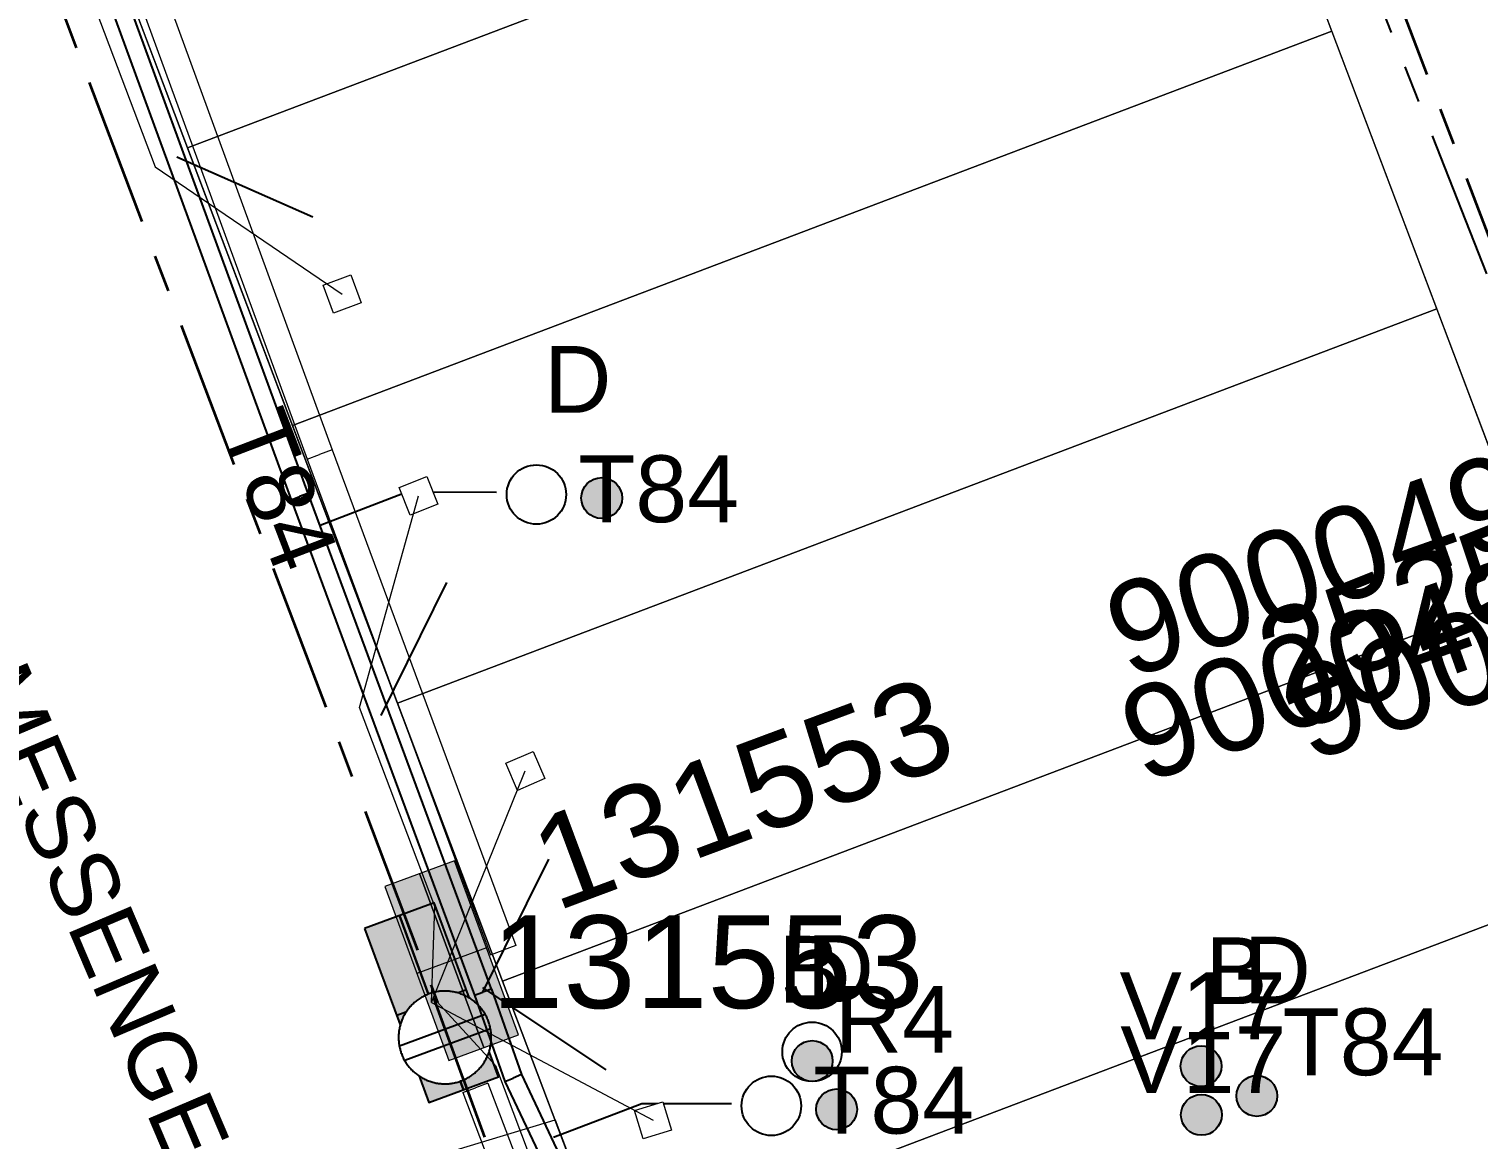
# Model space of a CAD drawing. Header units: metres. Extents: x 0 to 310918, y 0 to 6270107.
# Drawn here: x 310512.4 to 310551.44, y 6269831.33 to 6269861.25 of the extents above; entities that cross this region are included whole.
import ezdxf
from ezdxf.enums import TextEntityAlignment as Align

# ---------------------------------------------------------------- set-up
doc = ezdxf.new("R2010")
doc.units = ezdxf.units.M
doc.linetypes.add('Cable Exist UG', pattern=[7, 4, -1, 1, -1])
doc.linetypes.add('PHANTOMX2', pattern=[6.6, 3, -0.75, 0.2, -0.75, 0.2, -0.75, 0.2, -0.75])
doc.layers.get('0').update_dxf_attribs({"color": 6})
for name, color, linetype, lineweight in [('_User Miscellaneous1', 30, 'Continuous', 13), ('_User_LV_Exist', 5, 'Continuous', 35), ('Cadastre Developer_SP_NEW', 92, 'Continuous', 15), ('Cadastre Land Parcels_SP_EXT', 118, 'Continuous', 15), ('Cadastre Roads_SP_EXT', 218, 'Continuous', 15), ('Mains_LV_EXT', 163, 'Continuous', 25), ('Mains_LV_SL_EXT', 135, 'Continuous', 25), ('Services_SP_EXT', 42, 'PHANTOMX2', 20)]:
    doc.layers.add(name, color=color, linetype=linetype, lineweight=lineweight)
doc.layers.add('_User Miscellaneous10', color=252, linetype='Continuous', lineweight=13, plot=False, transparency=0.7)
doc.layers.add('_User Miscellaneous12', color=252, linetype='Continuous', lineweight=13, plot=False, transparency=0.75)
for name, color, linetype in [('Duct_SP_EXT', 30, 'Continuous'), ('Equip_LV_EXT', 7, 'Continuous'), ('SupportsUG_SP_LV_EXT', 7, 'Continuous'), ('SupportsUG_SP_LV_SL_EXT', 7, 'Continuous'), ('Trench_SP_EXT', 7, 'Continuous')]:
    doc.layers.add(name, color=color, linetype=linetype)
doc.layers.add('Features_HIDE', color=1, linetype='Continuous', plot=False)
doc.styles.add('COLUMN_LABEL', font='arial.ttf', dxfattribs={"height": 2})
doc.styles.add('iecARIAL', font='arial.ttf', dxfattribs={"height": 2})
doc.styles.add('POLE_LABEL', font='arial.ttf', dxfattribs={"height": 2})
doc.styles.add('SL_LABEL', font='arial.ttf', dxfattribs={"height": 2})
doc.styles.get("Standard").update_dxf_attribs({"font": 'arial.ttf'})

# ---------------------------------------------------------------- blocks, each defined once
blk = doc.blocks.new('COLUMN_EXT')
blk.add_hatch(color=256).paths.add_polyline_path([(1.5, -1.5), (1.5, 1.5), (-1.5, 1.5), (-1.5, -1.5)])
blk.add_lwpolyline([(1.5, 1.5), (-1.5, 1.5), (-1.5, -1.5), (1.5, -1.5)], close=True)
at = {"flags": 1}
blk.add_attdef('Z', (-1.813, 2.351), '', height=0.2, rotation=180, dxfattribs=at)
at = {"flags": 9}
for tag, p in [('NOTES', (-1.813, 2)), ('STREETNAME', (-1.813, 1.6)), ('SUBURB', (-1.813, 1.8)), ('LOCATION', (-1.813, 1.4)), ('LEGEND', (-1.813, 1.2)), ('USAGE', (-1.813, 1)), ('STATE', (-1.813, 0.8)), ('COLUMN_TYPE', (-1.813, 0.4)), ('OWNED_BY', (-1.813, 0.6))]:
    blk.add_attdef(tag, text='', height=0.2, rotation=180, dxfattribs=at).set_placement(p, align=Align.MIDDLE_LEFT)
for tag, style, p in [('STRUCTURE_PLANT_NUMBER', 'POLE_LABEL', (-1.813, -0.031)), ('STREET_CODE', 'COLUMN_LABEL', (-1.813, 0.2))]:
    blk.add_attdef(tag, text='', height=0.2, rotation=180, dxfattribs=dict(at, style=style)).set_placement(p, align=Align.MIDDLE_LEFT)
at = {"style": 'COLUMN_LABEL', "width": 0.9, "flags": 8}
blk.add_attdef('ASSET_NUM', text='', height=2, rotation=270, dxfattribs=at).set_placement((2, -4), align=Align.MIDDLE_LEFT)
blk = doc.blocks.new('PILLAR_EXT')
blk.add_hatch(color=256).paths.add_polyline_path([(-2.5, 1), (-2.5, -1), (2.5, -1), (2.5, 1)])
for p, q in [((0, 1), (0, -1)), ((-2.5, 0), (2.5, 0))]:
    blk.add_line(p, q)
at = {"ltscale": 10}
blk.add_line((2.5, 0), (-2.5, 0), dxfattribs=at)
blk.add_lwpolyline([(-2.5, -1), (-1.25, -1), (1.25, -1), (2.5, -1), (2.5, 1), (-2.5, 1)], close=True)
at = {"width": 0.9, "flags": 8}
blk.add_attdef('ASSET_NUM', text='', height=2, rotation=90, dxfattribs=at).set_placement((-2, 4), align=Align.MIDDLE_LEFT)
for tag, p, flags in [('OWNED_BY', (0, -0.2), 9), ('STATE', (0, -0.4), 9), ('SUPPORT_TYPE', (0, -0.6), 9), ('USAGE', (0, -0.8), 9), ('LEGEND', (0, -1), 9), ('LOCATION', (0, -1.2), 9), ('NOTES', (0, -1.4), 9), ('PARENT', (0, -1.6), 9), ('STREETNAME', (0, -1.8), 9), ('SUBURB', (0, -2), 1)]:
    blk.add_attdef(tag, p, '', height=0.2, dxfattribs=dict(flags=flags))
blk = doc.blocks.new('DUCT_EXT')
blk.add_circle((0, 0.8), 0.8)
at = {"flags": 1}
blk.add_attdef('Z', (0, 0), '', height=0.2, dxfattribs=at)
at = {"flags": 9}
for tag, p in [('DUCT_CODE', (0, 0)), ('XSECT_TYPE', (0, -0.2)), ('FB_REFERENCE', (0, -0.4)), ('STATE', (0, -0.6)), ('NOTES', (0, -0.8))]:
    blk.add_attdef(tag, text='', height=0.2, dxfattribs=at).set_placement(p, align=Align.MIDDLE_LEFT)
blk = doc.blocks.new('SL_LANTERN_EXT')
at = {"flags": 9}
for tag, p in [('LRATECODE', (-7.4, 0)), ('LOUTREACHVOCAB', (-7.2, 0)), ('LOUTREACH', (-7, 0)), ('LANTNUMBER', (-6.6, 0)), ('LNEW', (-6.4, 0)), ('LMASTVOCAB', (-6.2, 0)), ('LMAST', (-6, 0)), ('LLAMPVOCAB', (-5.8, 0)), ('LLAMP', (-5.6, 0)), ('LEXIST', (-5.4, 0)), ('LCHARGE3PERCENT', (-5.2, 0)), ('LCHARGE3', (-5, 0)), ('LCHARGE2PERCENT', (-4.8, 0)), ('LCHARGE2', (-4.6, 0)), ('LCHARGE1PERCENT', (-4.4, 0)), ('LCHARGE1', (-4.2, 0)), ('LCATEGORY', (-4, 0)), ('LBRACKETVOCAB', (-3.8, 0)), ('LBRACKET', (-3.6, 0)), ('LKINGHEIGHT', (-3.4, 0)), ('CREPLACE', (-3.2, 0)), ('CREMOVE', (-3, 0)), ('CNUMBER', (-2.8, 0)), ('CNEW', (-2.6, 0)), ('CEXIST', (-2.4, 0)), ('USAGE', (-2.2, 0)), ('STATE', (-2, 0)), ('OWNED_BY', (-1.8, 0)), ('ORIENTATION', (-1.6, 0)), ('OPERATING_VOLTAGE', (-1.4, 0)), ('NO_PHASES', (-1.2, 0)), ('LANTERN_TYPE', (-1, 0)), ('LANTERN_PURPOSE', (-0.8, 0)), ('CONTROL_TYPE', (-0.6, 0)), ('CONSTRUCTED_VOLTAGE', (-0.4, 0))]:
    blk.add_attdef(tag, text='', height=0.001, rotation=270, dxfattribs=at).set_placement(p, align=Align.MIDDLE_LEFT)
at = {"style": 'SL_LABEL', "flags": 9}
blk.add_attdef('STREET_CODE', text='', height=0.001, rotation=270, dxfattribs=at).set_placement((0.001, 0), align=Align.MIDDLE_LEFT)
at = {"flags": 1}
blk.add_attdef('Z', (0, 0), '', height=0.001, rotation=270, dxfattribs=at)
at = {"width": 0.9}
blk.add_attdef('LNUMBER', text='', height=1, dxfattribs=at).set_placement((7, -1), align=Align.MIDDLE_LEFT)
at = {"flags": 9}
for tag, p in [('LREMOVE', (0, -7.6)), ('LREPLACE', (0, -7.8)), ('LTYPE', (0, -8)), ('LTYPEVOCAB', (0, -8.2)), ('LEGEND', (0, -8.4)), ('SUBURB', (0, -8.6)), ('STREETNAME', (0, -8.8)), ('LOCATION', (0, -9)), ('NOTES', (0, -9.2)), ('MAINTAINED_BY', (0, -9.863))]:
    blk.add_attdef(tag, text='', height=0.001, dxfattribs=at).set_placement(p, align=Align.MIDDLE_LEFT)
blk.add_attdef('OPERATED_BY', (0, -9.607), '', height=0.001, dxfattribs=at)
at = {"layer": 'Features_HIDE', "width": 0.9}
blk.add_attdef('ASSET_NUM', text='', height=1, dxfattribs=at).set_placement((7, 1), align=Align.MIDDLE_LEFT)
at = {"transparency": 33554651}
blk.add_wipeout([(5.688, 0), (5.061, -1.061), (4, -1.688), (2.939, -1.061), (2.313, 0), (2.939, 1.061), (4, 1.687), (5.061, 1.061)], dxfattribs=at)
for p, q in [((4, 1.687), (4, 0)), ((2.939, 1.061), (3.205, 0.795)), ((5.061, 1.061), (4.795, 0.795)), ((0, 0), (4, 0)), ((4, 0), (5.688, 0)), ((4, 0), (4, -1.688)), ((2.939, -1.061), (3.205, -0.795)), ((5.061, -1.061), (4.795, -0.795))]:
    blk.add_line(p, q)
blk.add_circle((4, 0), 1.125)
blk = doc.blocks.new('CCP_EXT')
at = {"flags": 9}
for tag, p in [('OWNED_BY', (0, -1)), ('USAGE', (0, -1.2)), ('LEGEND', (0, -1.4)), ('LIFE_SUPPORT', (0, -1.6)), ('STATE', (0, -1.8)), ('NOTES', (0, -2))]:
    blk.add_attdef(tag, text='', height=0.2, dxfattribs=at).set_placement(p, align=Align.MIDDLE_LEFT)
at = {"transparency": 33554651}
blk.add_wipeout([(0, 0.566), (0.566, 0), (0, -0.566), (-0.566, 0)], dxfattribs=at)
blk.add_lwpolyline([(-0.566, 0), (0, 0.566), (0.566, 0), (0, -0.566), (-0.566, 0)])
at = {"flags": 1}
blk.add_attdef('Z', (0, 0), '', height=0.2, dxfattribs=at)
at = {"flags": 9}
for tag, p in [('CCP_TYPE', (0, 0)), ('CONSTRUCTED_VOLTAGE', (0, -0.2)), ('NO_PHASES', (0, -0.4)), ('OPERATING_VOLTAGE', (0, -0.6)), ('ORIENTATION', (0, -0.8))]:
    blk.add_attdef(tag, text='', height=0.2, dxfattribs=at).set_placement(p, align=Align.MIDDLE_LEFT)
blk = doc.blocks.new('LV_UG_LINKS_CLOSED_EXT')
at = {"layer": 'Equip_LV_EXT'}
for tag, flags, p in [('ACTUAL_STATUS', 9, (3, -2)), ('CONSTRUCTED_VOLTAGE', 9, (3, -2.2)), ('NO_PHASES', 9, (3, -2.4)), ('OPERATING_VOLTAGE', 9, (3, -2.6)), ('ORIENTATION', 9, (3, -2.8)), ('STATE', 9, (3, -3)), ('SWITCH_TYPE', 9, (3, -3.2)), ('USAGE', 9, (3, -3.4)), ('NOTES', 9, (3, -3.6)), ('OWNED_BY', 9, (3, -3.8)), ('OPERATED_BY', 9, (3, -4)), ('MAINTAINED_BY', 9, (3, -4.2)), ('TYPE', 9, (3, -4.6)), ('NUMBER_OF_PHASES', 9, (3, -4.4)), ('Z', 1, (3, -4.8))]:
    blk.add_attdef(tag, text='', height=0.2, dxfattribs=dict(at, flags=flags)).set_placement(p, align=Align.MIDDLE_LEFT)
at = {"transparency": 33554651}
blk.add_wipeout([(4, 1.25), (3.969, 1.25), (3.939, 1.248), (3.908, 1.247), (3.877, 1.244), (3.847, 1.241), (3.817, 1.236), (3.786, 1.232), (3.756, 1.226), (3.726, 1.22), (3.696, 1.213), (3.667, 1.205), (3.637, 1.196), (3.608, 1.187), (3.579, 1.177), (3.55, 1.166), (3.522, 1.155), (3.493, 1.143), (3.466, 1.13), (3.438, 1.117), (3.411, 1.102), (3.384, 1.088), (3.357, 1.072), (3.331, 1.056), (3.306, 1.039), (3.28, 1.022), (3.255, 1.004), (3.231, 0.985), (3.207, 0.966), (3.184, 0.947), (3.161, 0.926), (3.138, 0.905), (3.116, 0.884), (3.095, 0.862), (3.074, 0.839), (3.053, 0.816), (3.034, 0.793), (3.015, 0.769), (2.996, 0.745), (2.978, 0.72), (2.961, 0.694), (2.944, 0.669), (2.928, 0.643), (2.912, 0.616), (2.898, 0.589), (2.883, 0.562), (2.87, 0.534), (2.857, 0.507), (2.845, 0.478), (2.834, 0.45), (2.823, 0.421), (2.813, 0.392), (2.804, 0.363), (2.795, 0.333), (2.787, 0.304), (2.78, 0.274), (2.774, 0.244), (2.768, 0.214), (2.764, 0.183), (2.759, 0.153), (2.756, 0.123), (2.753, 0.092), (2.752, 0.061), (2.75, 0.031), (2.75, 0), (2.75, -0.031), (2.752, -0.061), (2.753, -0.092), (2.756, -0.123), (2.759, -0.153), (2.764, -0.183), (2.768, -0.214), (2.774, -0.244), (2.78, -0.274), (2.787, -0.304), (2.795, -0.333), (2.804, -0.363), (2.813, -0.392), (2.823, -0.421), (2.834, -0.45), (2.845, -0.478), (2.857, -0.507), (2.87, -0.534), (2.883, -0.562), (2.898, -0.589), (2.912, -0.616), (2.928, -0.643), (2.944, -0.669), (2.961, -0.694), (2.978, -0.72), (2.996, -0.745), (3.015, -0.769), (3.034, -0.793), (3.053, -0.816), (3.074, -0.839), (3.095, -0.862), (3.116, -0.884), (3.138, -0.905), (3.161, -0.926), (3.184, -0.947), (3.207, -0.966), (3.231, -0.985), (3.255, -1.004), (3.28, -1.022), (3.306, -1.039), (3.331, -1.056), (3.357, -1.072), (3.384, -1.088), (3.411, -1.102), (3.438, -1.117), (3.466, -1.13), (3.493, -1.143), (3.522, -1.155), (3.55, -1.166), (3.579, -1.177), (3.608, -1.187), (3.637, -1.196), (3.667, -1.205), (3.696, -1.213), (3.726, -1.22), (3.756, -1.226), (3.786, -1.232), (3.817, -1.236), (3.847, -1.241), (3.877, -1.244), (3.908, -1.247), (3.939, -1.248), (3.969, -1.25), (4, -1.25), (4.031, -1.25), (4.061, -1.248), (4.092, -1.247), (4.123, -1.244), (4.153, -1.241), (4.183, -1.236), (4.214, -1.232), (4.244, -1.226), (4.274, -1.22), (4.304, -1.213), (4.333, -1.205), (4.363, -1.196), (4.392, -1.187), (4.421, -1.177), (4.45, -1.166), (4.478, -1.155), (4.507, -1.143), (4.534, -1.13), (4.562, -1.117), (4.589, -1.102), (4.616, -1.088), (4.643, -1.072), (4.669, -1.056), (4.694, -1.039), (4.72, -1.022), (4.745, -1.004), (4.769, -0.985), (4.793, -0.966), (4.816, -0.947), (4.839, -0.926), (4.862, -0.905), (4.884, -0.884), (4.905, -0.862), (4.926, -0.839), (4.947, -0.816), (4.966, -0.793), (4.985, -0.769), (5.004, -0.745), (5.022, -0.72), (5.039, -0.694), (5.056, -0.669), (5.072, -0.643), (5.088, -0.616), (5.102, -0.589), (5.117, -0.562), (5.13, -0.534), (5.143, -0.507), (5.155, -0.478), (5.166, -0.45), (5.177, -0.421), (5.187, -0.392), (5.196, -0.363), (5.205, -0.333), (5.213, -0.304), (5.22, -0.274), (5.226, -0.244), (5.232, -0.214), (5.236, -0.183), (5.241, -0.153), (5.244, -0.123), (5.247, -0.092), (5.248, -0.061), (5.25, -0.031), (5.25, 0), (5.25, 0.031), (5.248, 0.061), (5.247, 0.092), (5.244, 0.123), (5.241, 0.153), (5.236, 0.183), (5.232, 0.214), (5.226, 0.244), (5.22, 0.274), (5.213, 0.304), (5.205, 0.333), (5.196, 0.363), (5.187, 0.392), (5.177, 0.421), (5.166, 0.45), (5.155, 0.478), (5.143, 0.507), (5.13, 0.534), (5.117, 0.562), (5.102, 0.589), (5.088, 0.616), (5.072, 0.643), (5.056, 0.669), (5.039, 0.694), (5.022, 0.72), (5.004, 0.745), (4.985, 0.769), (4.966, 0.793), (4.947, 0.816), (4.926, 0.839), (4.905, 0.862), (4.884, 0.884), (4.862, 0.905), (4.839, 0.926), (4.816, 0.947), (4.793, 0.966), (4.769, 0.985), (4.745, 1.004), (4.72, 1.022), (4.694, 1.039), (4.669, 1.056), (4.643, 1.072), (4.616, 1.088), (4.589, 1.102), (4.562, 1.117), (4.534, 1.13), (4.507, 1.143), (4.478, 1.155), (4.45, 1.166), (4.421, 1.177), (4.392, 1.187), (4.363, 1.196), (4.333, 1.205), (4.304, 1.213), (4.274, 1.22), (4.244, 1.226), (4.214, 1.232), (4.183, 1.236), (4.153, 1.241), (4.123, 1.244), (4.092, 1.247), (4.061, 1.248), (4.031, 1.25)], dxfattribs=at).dxf.layer = 'Equip_LV_EXT'
at = {"layer": 'Equip_LV_EXT'}
for p, q in [((3.792, 1.232), (3.792, -1.232)), ((4.208, 1.232), (4.208, -1.232))]:
    blk.add_line(p, q, dxfattribs=at)
at = {"layer": 'Equip_LV_EXT', "flags": 128}
blk.add_lwpolyline([(4, 1.25), (3.969, 1.25), (3.939, 1.248), (3.908, 1.247), (3.877, 1.244), (3.847, 1.241), (3.817, 1.236), (3.786, 1.232), (3.756, 1.226), (3.726, 1.22), (3.696, 1.213), (3.667, 1.205), (3.637, 1.196), (3.608, 1.187), (3.579, 1.177), (3.55, 1.166), (3.522, 1.155), (3.493, 1.143), (3.466, 1.13), (3.438, 1.117), (3.411, 1.102), (3.384, 1.088), (3.357, 1.072), (3.331, 1.056), (3.306, 1.039), (3.28, 1.022), (3.255, 1.004), (3.231, 0.985), (3.207, 0.966), (3.184, 0.947), (3.161, 0.926), (3.138, 0.905), (3.116, 0.884), (3.095, 0.862), (3.074, 0.839), (3.053, 0.816), (3.034, 0.793), (3.015, 0.769), (2.996, 0.745), (2.978, 0.72), (2.961, 0.694), (2.944, 0.669), (2.928, 0.643), (2.912, 0.616), (2.898, 0.589), (2.883, 0.562), (2.87, 0.534), (2.857, 0.507), (2.845, 0.478), (2.834, 0.45), (2.823, 0.421), (2.813, 0.392), (2.804, 0.363), (2.795, 0.333), (2.787, 0.304), (2.78, 0.274), (2.774, 0.244), (2.768, 0.214), (2.764, 0.183), (2.759, 0.153), (2.756, 0.123), (2.753, 0.092), (2.752, 0.061), (2.75, 0.031), (2.75, 0), (2.75, -0.031), (2.752, -0.061), (2.753, -0.092), (2.756, -0.123), (2.759, -0.153), (2.764, -0.183), (2.768, -0.214), (2.774, -0.244), (2.78, -0.274), (2.787, -0.304), (2.795, -0.333), (2.804, -0.363), (2.813, -0.392), (2.823, -0.421), (2.834, -0.45), (2.845, -0.478), (2.857, -0.507), (2.87, -0.534), (2.883, -0.562), (2.898, -0.589), (2.912, -0.616), (2.928, -0.643), (2.944, -0.669), (2.961, -0.694), (2.978, -0.72), (2.996, -0.745), (3.015, -0.769), (3.034, -0.793), (3.053, -0.816), (3.074, -0.839), (3.095, -0.862), (3.116, -0.884), (3.138, -0.905), (3.161, -0.926), (3.184, -0.947), (3.207, -0.966), (3.231, -0.985), (3.255, -1.004), (3.28, -1.022), (3.306, -1.039), (3.331, -1.056), (3.357, -1.072), (3.384, -1.088), (3.411, -1.102), (3.438, -1.117), (3.466, -1.13), (3.493, -1.143), (3.522, -1.155), (3.55, -1.166), (3.579, -1.177), (3.608, -1.187), (3.637, -1.196), (3.667, -1.205), (3.696, -1.213), (3.726, -1.22), (3.756, -1.226), (3.786, -1.232), (3.817, -1.236), (3.847, -1.241), (3.877, -1.244), (3.908, -1.247), (3.939, -1.248), (3.969, -1.25), (4, -1.25), (4.031, -1.25), (4.061, -1.248), (4.092, -1.247), (4.123, -1.244), (4.153, -1.241), (4.183, -1.236), (4.214, -1.232), (4.244, -1.226), (4.274, -1.22), (4.304, -1.213), (4.333, -1.205), (4.363, -1.196), (4.392, -1.187), (4.421, -1.177), (4.45, -1.166), (4.478, -1.155), (4.507, -1.143), (4.534, -1.13), (4.562, -1.117), (4.589, -1.102), (4.616, -1.088), (4.643, -1.072), (4.669, -1.056), (4.694, -1.039), (4.72, -1.022), (4.745, -1.004), (4.769, -0.985), (4.793, -0.966), (4.816, -0.947), (4.839, -0.926), (4.862, -0.905), (4.884, -0.884), (4.905, -0.862), (4.926, -0.839), (4.947, -0.816), (4.966, -0.793), (4.985, -0.769), (5.004, -0.745), (5.022, -0.72), (5.039, -0.694), (5.056, -0.669), (5.072, -0.643), (5.088, -0.616), (5.102, -0.589), (5.117, -0.562), (5.13, -0.534), (5.143, -0.507), (5.155, -0.478), (5.166, -0.45), (5.177, -0.421), (5.187, -0.392), (5.196, -0.363), (5.205, -0.333), (5.213, -0.304), (5.22, -0.274), (5.226, -0.244), (5.232, -0.214), (5.236, -0.183), (5.241, -0.153), (5.244, -0.123), (5.247, -0.092), (5.248, -0.061), (5.25, -0.031), (5.25, 0), (5.25, 0.031), (5.248, 0.061), (5.247, 0.092), (5.244, 0.123), (5.241, 0.153), (5.236, 0.183), (5.232, 0.214), (5.226, 0.244), (5.22, 0.274), (5.213, 0.304), (5.205, 0.333), (5.196, 0.363), (5.187, 0.392), (5.177, 0.421), (5.166, 0.45), (5.155, 0.478), (5.143, 0.507), (5.13, 0.534), (5.117, 0.562), (5.102, 0.589), (5.088, 0.616), (5.072, 0.643), (5.056, 0.669), (5.039, 0.694), (5.022, 0.72), (5.004, 0.745), (4.985, 0.769), (4.966, 0.793), (4.947, 0.816), (4.926, 0.839), (4.905, 0.862), (4.884, 0.884), (4.862, 0.905), (4.839, 0.926), (4.816, 0.947), (4.793, 0.966), (4.769, 0.985), (4.745, 1.004), (4.72, 1.022), (4.694, 1.039), (4.669, 1.056), (4.643, 1.072), (4.616, 1.088), (4.589, 1.102), (4.562, 1.117), (4.534, 1.13), (4.507, 1.143), (4.478, 1.155), (4.45, 1.166), (4.421, 1.177), (4.392, 1.187), (4.363, 1.196), (4.333, 1.205), (4.304, 1.213), (4.274, 1.22), (4.244, 1.226), (4.214, 1.232), (4.183, 1.236), (4.153, 1.241), (4.123, 1.244), (4.092, 1.247), (4.061, 1.248), (4.031, 1.25)], close=True, dxfattribs=at)
blk = doc.blocks.new('CABLE_LARGE_EXT')
h = blk.add_hatch(color=256)
edge = h.paths.add_edge_path()
edge.add_arc((0, 0.55), 0.55, 0, 360)
blk.add_circle((0, 0.55), 0.55)
at = {"flags": 1}
blk.add_attdef('Z', (0, 0), '', height=0.2, dxfattribs=at)
at = {"flags": 9}
for tag, p in [('COND_CODE', (0, 0)), ('STATE', (0, -0.4)), ('FB_REFERENCE', (0, -0.2)), ('XSECT_SIZE', (0, -0.6)), ('NOTES', (0, -0.8))]:
    blk.add_attdef(tag, text='', height=0.2, dxfattribs=at).set_placement(p, align=Align.MIDDLE_LEFT)
blk = doc.blocks.new('*U400')
at = {"width": 0.9}
blk.add_attdef('LNUMBER', text='', height=1, rotation=20.5561, dxfattribs=at).set_placement((6.905, 1.522), align=Align.MIDDLE_LEFT)
at = {"flags": 9}
for tag, p in [('LRATECODE', (-7.4, 0)), ('LOUTREACHVOCAB', (-7.2, 0)), ('LOUTREACH', (-7, 0)), ('LANTNUMBER', (-6.6, 0)), ('LNEW', (-6.4, 0)), ('LMASTVOCAB', (-6.2, 0)), ('LMAST', (-6, 0)), ('LLAMPVOCAB', (-5.8, 0)), ('LLAMP', (-5.6, 0)), ('LEXIST', (-5.4, 0)), ('LCHARGE3PERCENT', (-5.2, 0)), ('LCHARGE3', (-5, 0)), ('LCHARGE2PERCENT', (-4.8, 0)), ('LCHARGE2', (-4.6, 0)), ('LCHARGE1PERCENT', (-4.4, 0)), ('LCHARGE1', (-4.2, 0)), ('LCATEGORY', (-4, 0)), ('LBRACKETVOCAB', (-3.8, 0)), ('LBRACKET', (-3.6, 0)), ('LKINGHEIGHT', (-3.4, 0)), ('CREPLACE', (-3.2, 0)), ('CREMOVE', (-3, 0)), ('CNUMBER', (-2.8, 0)), ('CNEW', (-2.6, 0)), ('CEXIST', (-2.4, 0)), ('USAGE', (-2.2, 0)), ('STATE', (-2, 0)), ('OWNED_BY', (-1.8, 0)), ('ORIENTATION', (-1.6, 0)), ('OPERATING_VOLTAGE', (-1.4, 0)), ('NO_PHASES', (-1.2, 0)), ('LANTERN_TYPE', (-1, 0)), ('LANTERN_PURPOSE', (-0.8, 0)), ('CONTROL_TYPE', (-0.6, 0)), ('CONSTRUCTED_VOLTAGE', (-0.4, 0))]:
    blk.add_attdef(tag, text='', height=0.001, rotation=270, dxfattribs=at).set_placement(p, align=Align.MIDDLE_LEFT)
at = {"style": 'SL_LABEL', "flags": 9}
blk.add_attdef('STREET_CODE', text='', height=0.001, rotation=270, dxfattribs=at).set_placement((0.001, 0), align=Align.MIDDLE_LEFT)
at = {"flags": 1}
blk.add_attdef('Z', (0, 0), '', height=0.001, rotation=270, dxfattribs=at)
at = {"flags": 9}
for tag, p in [('LREMOVE', (0, -7.6)), ('LREPLACE', (0, -7.8)), ('LTYPE', (0, -8)), ('LTYPEVOCAB', (0, -8.2)), ('LEGEND', (0, -8.4)), ('SUBURB', (0, -8.6)), ('STREETNAME', (0, -8.8)), ('LOCATION', (0, -9)), ('NOTES', (0, -9.2)), ('MAINTAINED_BY', (0, -9.863))]:
    blk.add_attdef(tag, text='', height=0.001, dxfattribs=at).set_placement(p, align=Align.MIDDLE_LEFT)
blk.add_attdef('OPERATED_BY', (0, -9.607), '', height=0.001, dxfattribs=at)
at = {"layer": 'Features_HIDE', "width": 0.9}
blk.add_attdef('ASSET_NUM', text='', height=1, rotation=20.5561, dxfattribs=at).set_placement((6.203, 3.394), align=Align.MIDDLE_LEFT)
at = {"transparency": 33554651}
blk.add_wipeout([(5.325, 1.997), (5.111, 0.784), (4.338, -0.176), (3.125, 0.039), (2.165, 0.812), (2.38, 2.025), (3.153, 2.985), (4.366, 2.77)], dxfattribs=at)
for p, q in [((3.153, 2.985), (3.745, 1.404)), ((4.366, 2.77), (4.211, 2.429)), ((2.38, 2.025), (2.721, 1.87)), ((3.745, 1.404), (5.325, 1.997)), ((0, 0), (3.745, 1.404)), ((3.745, 1.404), (4.338, -0.176)), ((5.111, 0.784), (4.769, 0.939)), ((3.125, 0.039), (3.28, 0.38))]:
    blk.add_line(p, q)
blk.add_circle((3.745, 1.404), 1.125)

msp = doc.modelspace()

# ---------------------------------------------------------------- linework, layer by layer
at = {"layer": '_User Miscellaneous1'}
for p, q in [((310520.566, 6269849.9), (310520.228, 6269849.776)), ((310519.89, 6269849.651), (310520.228, 6269849.776)), ((310524.835, 6269836.293), (310525.173, 6269836.418)), ((310525.51, 6269836.543), (310525.173, 6269836.418))]:
    msp.add_line(p, q, dxfattribs=at)
at = {"layer": 'Cadastre Developer_SP_NEW', "linetype": 'Continuous'}
msp.add_lwpolyline([(310544.67, 6269868.671), (310541.275, 6269877.65), (310513.272, 6269867.02), (310516.666, 6269858.043), (310544.67, 6269868.671)], close=True, dxfattribs=at)
at = {"layer": 'Cadastre Land Parcels_SP_EXT', "linetype": 'Continuous'}
for points in [[(310544.67, 6269868.671), (310541.275, 6269877.65), (310513.272, 6269867.02), (310516.666, 6269858.043), (310544.67, 6269868.671)], [(310547.501, 6269861.185), (310544.67, 6269868.671), (310516.666, 6269858.043), (310519.496, 6269850.558), (310547.501, 6269861.185)], [(310550.331, 6269853.7), (310547.501, 6269861.185), (310519.496, 6269850.558), (310522.326, 6269843.072), (310550.331, 6269853.7)], [(310553.161, 6269846.214), (310550.331, 6269853.7), (310522.326, 6269843.072), (310525.157, 6269835.586), (310553.161, 6269846.214)], [(310555.991, 6269838.728), (310553.161, 6269846.214), (310525.157, 6269835.586), (310527.987, 6269828.101), (310555.991, 6269838.728)], [(310555.677, 6269828.267), (310557.992, 6269833.436), (310555.991, 6269838.728), (310527.987, 6269828.101), (310530.017, 6269822.732), (310535.161, 6269820.417), (310555.677, 6269828.267)]]:
    msp.add_lwpolyline(points, close=True, dxfattribs=at)
at = {"layer": 'Duct_SP_EXT'}
for p, q in [((310512.764, 6269866.877), (310519.458, 6269848.56)), ((310519.909, 6269848.726), (310519.683, 6269848.643)), ((310519.458, 6269848.56), (310519.683, 6269848.643)), ((310525.662, 6269833.064), (310525.44, 6269832.973))]:
    msp.add_line(p, q, dxfattribs=at)
for points in [[(310524.991, 6269848.758), (310522.573, 6269848.764), (310520.244, 6269847.86)], [(310531.322, 6269832.279), (310528.905, 6269832.279), (310526.53, 6269831.369)]]:
    msp.add_lwpolyline(points, dxfattribs=at)
at = {"layer": 'Trench_SP_EXT', "linetype": 'Cable Exist UG'}
for points in [[(310516.383, 6269857.804), (310520.505, 6269855.98)], [(310521.882, 6269842.741), (310523.821, 6269846.667)], [(310524.628, 6269835.285), (310526.574, 6269839.216)], [(310524.612, 6269835.417), (310528.096, 6269833.087)]]:
    msp.add_lwpolyline(points, dxfattribs=at)

# ---------------------------------------------------------------- block references
at = {"layer": 'Duct_SP_EXT'}
for name, p, rotation in [('DUCT_EXT', (310526.071, 6269847.899), 0.199636161198953), ('CABLE_LARGE_EXT', (310527.829, 6269848.054), 0.199636161198953), ('DUCT_EXT', (310533.499, 6269832.881), 0.3462019842152982), ('CABLE_LARGE_EXT', (310533.499, 6269832.881), 359.9285850176555), ('CABLE_LARGE_EXT', (310543.425, 6269833.304), 268.8073535390478), ('DUCT_EXT', (310532.401, 6269831.423), 0.199636161198953), ('CABLE_LARGE_EXT', (310534.159, 6269831.578), 0.199636161198953), ('CABLE_LARGE_EXT', (310544.929, 6269832.494), 269.5682059932072), ('CABLE_LARGE_EXT', (310543.435, 6269831.988), 269.140926747603)]:
    msp.add_blockref(name, p, dxfattribs=dict(at, rotation=rotation))
at = {"layer": 'SupportsUG_SP_LV_EXT'}
ref = msp.add_blockref('PILLAR_EXT', (310523.242, 6269835.005), dxfattribs=dict(at, rotation=290.2151587839653))
ref.add_attrib('ASSET_NUM', '131553', dxfattribs={"layer": '0', "height": 2.5, "style": 'iecARIAL'}).set_placement((310524.853, 6269836.106), align=Align.MIDDLE_LEFT)
at = {"layer": 'SupportsUG_SP_LV_SL_EXT'}
ref = msp.add_blockref('COLUMN_EXT', (310555.035, 6269846.956), dxfattribs=dict(at, rotation=110.9960866840889))
ref.add_attrib('ASSET_NUM', '900049', dxfattribs={"layer": '0', "height": 2.5, "rotation": 19.44, "style": 'COLUMN_LABEL'}).set_placement((310557.035, 6269847.706), align=Align.TOP_RIGHT)

# ---------------------------------------------------------------- texts
at = {"layer": 'Cadastre Roads_SP_EXT'}
msp.add_text('MESSENGER ST', height=1.8, rotation=293.0467, dxfattribs=at).set_placement((310510.613, 6269843.644))
at = {"layer": 'Duct_SP_EXT'}
for s, p in [('D', (310526.274, 6269850.902)), ('T84', (310527.197, 6269847.953)), ('B', (310532.588, 6269835.006)), ('D', (310533.347, 6269835.023)), ('B', (310544.089, 6269834.965)), ('D', (310545.12, 6269834.982)), ('V17', (310541.78, 6269834.02)), ('R4', (310534.106, 6269833.657)), ('T84', (310546.176, 6269833.048)), ('V17', (310541.799, 6269832.566)), ('T84', (310533.53, 6269831.476))]:
    msp.add_text(s, height=1.8, dxfattribs=at).set_placement(p)
at = {"layer": 'Mains_LV_EXT'}
msp.add_text('T84', height=1.8, rotation=290.9153, dxfattribs=at).set_placement((310517.537, 6269850.523))

# ---------------------------------------------------------------- next in the draw order: block references
at = {"layer": 'Features_HIDE'}
ref = msp.add_blockref('SL_LANTERN_EXT', (310555.035, 6269846.956), dxfattribs=at)
ref.add_attrib('ASSET_NUM', '252526', dxfattribs={"layer": '0', "height": 2.5, "rotation": 21.8014, "style": 'iecARIAL'}).set_placement((310556.535, 6269848.456), align=Align.MIDDLE_RIGHT)
at = {"layer": 'Services_SP_EXT'}
for p, rotation in [((310520.834, 6269854.103), 155.2677695759878), ((310522.893, 6269848.665), 246.4281803833102), ((310525.767, 6269841.252), 248.2151587869554), ((310529.211, 6269831.834), 152.2151589005727)]:
    msp.add_blockref('CCP_EXT', p, dxfattribs=dict(at, rotation=rotation))

# ---------------------------------------------------------------- next in the draw order: linework, layer by layer
at = {"layer": '_User Miscellaneous1'}
for p, q in [((310513.872, 6269868.216), (310520.566, 6269849.9)), ((310513.196, 6269867.968), (310519.89, 6269849.651)), ((310520.566, 6269849.9), (310525.51, 6269836.543)), ((310519.89, 6269849.651), (310524.835, 6269836.293))]:
    msp.add_line(p, q, dxfattribs=at)
at = {"layer": '_User Miscellaneous10', "linetype": 'Continuous', "flags": 128}
msp.add_lwpolyline([(310346.119, 6269745.948), (310351.049, 6269747.952), (310356.994, 6269750.588), (310366.143, 6269755.04), (310372.789, 6269758.071), (310384.394, 6269762.73), (310434.67, 6269781.967), (310460.217, 6269791.73), (310479.053, 6269798.949), (310507.522, 6269809.787), (310509.807, 6269815.269), (310507.038, 6269822.468), (310505.854, 6269825.568), (310526.572, 6269831.844), (310529.002, 6269825.417), (310530.017, 6269822.732), (310535.161, 6269820.417), (310555.677, 6269828.267)], dxfattribs=at)
at = {"layer": '_User Miscellaneous12'}
msp.add_lwpolyline([(310511.545, 6269866.307), (310513.303, 6269864.136), (310513.303, 6269864.136), (310515.792, 6269857.533), (310520.834, 6269854.103)], dxfattribs=at)
at = {"layer": 'Cadastre Developer_SP_NEW', "linetype": 'Continuous'}
for points in [[(310547.501, 6269861.185), (310544.67, 6269868.671), (310516.666, 6269858.043), (310519.496, 6269850.558), (310547.501, 6269861.185)], [(310550.331, 6269853.7), (310547.501, 6269861.185), (310519.496, 6269850.558), (310522.326, 6269843.072), (310550.331, 6269853.7)], [(310555.677, 6269828.267), (310557.992, 6269833.436), (310555.991, 6269838.728), (310527.987, 6269828.101), (310530.017, 6269822.732), (310535.161, 6269820.417), (310555.677, 6269828.267)]]:
    msp.add_lwpolyline(points, close=True, dxfattribs=at)
at = {"layer": 'Cadastre Roads_SP_EXT', "linetype": 'Continuous'}
for points in [[(310564.986, 6269836.112), (310530.897, 6269926.287), (310523.899, 6269923.61), (310557.992, 6269833.436), (310564.986, 6269836.112)], [(310530.016, 6269822.732), (310511.146, 6269872.642), (310491.307, 6269864.133), (310509.874, 6269815.025), (310530.016, 6269822.732)]]:
    msp.add_lwpolyline(points, close=True, dxfattribs=at)
at = {"layer": 'Duct_SP_EXT'}
for p, q in [((310513.215, 6269867.042), (310519.909, 6269848.726)), ((310525.662, 6269833.064), (310530.235, 6269823.395))]:
    msp.add_line(p, q, dxfattribs=at)
at = {"layer": 'Mains_LV_SL_EXT', "linetype": 'Cable Exist UG'}
msp.add_lwpolyline([(310555.045, 6269846.931), (310538.69, 6269889.965)], dxfattribs=at)
at = {"layer": 'Trench_SP_EXT', "linetype": 'Cable Exist UG'}
msp.add_lwpolyline([(310538.152, 6269890.073), (310539.918, 6269884.409), (310554.77, 6269846.788)], dxfattribs=at)

# ---------------------------------------------------------------- next in the draw order: block references
at = {"layer": '_User Miscellaneous1'}
ref = msp.add_blockref('COLUMN_EXT', (310555.58, 6269848.089), dxfattribs=dict(at, rotation=110.9960866840889))
ref.add_attrib('ASSET_NUM', '900049', dxfattribs={"layer": '0', "height": 2.5, "rotation": 19.44, "style": 'COLUMN_LABEL'}).set_placement((310552.157, 6269849.938), align=Align.TOP_RIGHT)

# ---------------------------------------------------------------- next in the draw order: block references
at = {"layer": 'Equip_LV_EXT', "rotation": 290.2151587839653}
msp.add_blockref('LV_UG_LINKS_CLOSED_EXT', (310522.221, 6269837.82), dxfattribs=at)

# ---------------------------------------------------------------- next in the draw order: linework, layer by layer
at = {"layer": '_User Miscellaneous1'}
for p, q in [((310524.09, 6269832.583), (310524.426, 6269832.711)), ((310524.763, 6269832.838), (310524.426, 6269832.711)), ((310524.763, 6269832.838), (310528.96, 6269821.738)), ((310524.09, 6269832.583), (310528.392, 6269821.204))]:
    msp.add_line(p, q, dxfattribs=at)
at = {"layer": '_User Miscellaneous12'}
for points in [[(310523.242, 6269835.005), (310523.334, 6269837.6), (310523.334, 6269837.6), (310521.304, 6269842.959), (310522.893, 6269848.665)], [(310523.242, 6269835.005), (310525.767, 6269841.252)], [(310523.242, 6269835.005), (310529.211, 6269831.834)], [(310523.291, 6269835.131), (310524.967, 6269833.307), (310524.967, 6269833.307), (310527.066, 6269827.732), (310532.056, 6269824.083)]]:
    msp.add_lwpolyline(points, dxfattribs=at)
at = {"layer": '_User_LV_Exist', "linetype": 'Cable Exist UG'}
msp.add_lwpolyline([(310511.544, 6269866.348), (310523.402, 6269835.008)], dxfattribs=at)
at = {"layer": 'Cadastre Developer_SP_NEW', "linetype": 'Continuous'}
for points in [[(310553.161, 6269846.214), (310550.331, 6269853.7), (310522.326, 6269843.072), (310525.157, 6269835.586), (310553.161, 6269846.214)], [(310555.991, 6269838.728), (310553.161, 6269846.214), (310525.157, 6269835.586), (310527.987, 6269828.101), (310555.991, 6269838.728)]]:
    msp.add_lwpolyline(points, close=True, dxfattribs=at)
at = {"layer": 'Duct_SP_EXT'}
for p, q in [((310519.909, 6269848.726), (310524.853, 6269835.368)), ((310519.458, 6269848.56), (310524.403, 6269835.202)), ((310524.402, 6269835.206), (310524.628, 6269835.285)), ((310524.402, 6269835.206), (310525.217, 6269832.881)), ((310524.403, 6269835.202), (310524.628, 6269835.285)), ((310524.853, 6269835.368), (310524.628, 6269835.285)), ((310524.854, 6269835.365), (310524.628, 6269835.285)), ((310524.854, 6269835.365), (310525.662, 6269833.064)), ((310525.217, 6269832.881), (310525.44, 6269832.973)), ((310525.217, 6269832.881), (310529.802, 6269823.19))]:
    msp.add_line(p, q, dxfattribs=at)
at = {"layer": 'Mains_LV_EXT', "linetype": 'Cable Exist UG'}
for points in [[(310511.544, 6269866.348), (310523.402, 6269835.008)], [(310523.291, 6269835.131), (310526.131, 6269827.374), (310526.131, 6269827.374), (310530.407, 6269816.521), (310535.13, 6269818.315), (310559.86, 6269827.776), (310561.732, 6269826.454), (310561.732, 6269826.454), (310593.785, 6269838.625), (310597.545, 6269846.859), (310592.953, 6269859.032), (310590.391, 6269860.292)]]:
    msp.add_lwpolyline(points, dxfattribs=at)

# ---------------------------------------------------------------- next in the draw order: block references
at = {"layer": '_User Miscellaneous1'}
ref = msp.add_blockref('PILLAR_EXT', (310523.786, 6269836.138), dxfattribs=dict(at, rotation=290.2151587839653))
ref.add_attrib('ASSET_NUM', '131553', dxfattribs={"layer": '0', "height": 2.5, "rotation": 20.4489, "style": 'iecARIAL'}).set_placement((310526.157, 6269838.626), align=Align.MIDDLE_LEFT)

# ---------------------------------------------------------------- next in the draw order: block references
at = {"layer": '_User_LV_Exist'}
ref = msp.add_blockref('*U400', (310555.035, 6269846.956), dxfattribs=at)
ref.add_attrib('ASSET_NUM', '252526', dxfattribs={"layer": 'Features_HIDE', "height": 2.5, "rotation": 21.8014, "style": 'iecARIAL'}).set_placement((310556.535, 6269848.456), align=Align.MIDDLE_RIGHT)

# ---------------------------------------------------------------- next in the draw order: linework, layer by layer
at = {"layer": '_User_LV_Exist', "color": 4, "linetype": 'Cable Exist UG'}
msp.add_lwpolyline([(310555.045, 6269846.931), (310538.69, 6269889.965)], dxfattribs=at)
at = {"layer": '_User_LV_Exist', "linetype": 'Cable Exist UG'}
msp.add_lwpolyline([(310523.291, 6269835.131), (310526.131, 6269827.374), (310526.131, 6269827.374), (310530.407, 6269816.521), (310535.13, 6269818.315), (310559.86, 6269827.776), (310561.732, 6269826.454), (310561.732, 6269826.454), (310593.785, 6269838.625), (310597.545, 6269846.859), (310592.953, 6269859.032), (310590.391, 6269860.292)], dxfattribs=at)

# ---------------------------------------------------------------- next in the draw order: block references
at = {"layer": '_User_LV_Exist'}
ref = msp.add_blockref('COLUMN_EXT', (310555.035, 6269846.956), dxfattribs=dict(at, rotation=110.9960866840889))
ref.add_attrib('ASSET_NUM', '900049', dxfattribs={"layer": '0', "height": 2.5, "rotation": 19.44, "style": 'COLUMN_LABEL'}).set_placement((310552.564, 6269847.127), align=Align.TOP_RIGHT)

doc.saveas('drawing.dxf')
